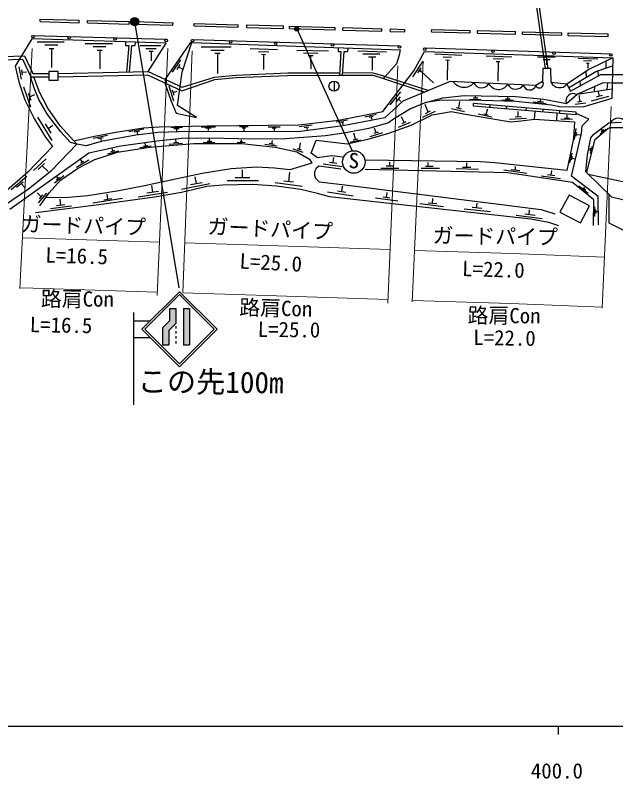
# Model space of a CAD drawing. Units: millimetres at full size, sheet at 1:1000; details may follow other scales. Extents: x 40000 to 680000, y 20000 to 380000.
# Drawn here: x 402972 to 474890, y 198715 to 290210 of the extents above; entities that cross this region are included whole.
import ezdxf
from ezdxf.enums import TextEntityAlignment as Align

# ---------------------------------------------------------------- set-up
doc = ezdxf.new("R2010")
doc.units = ezdxf.units.MM
doc.header["$LTSCALE"] = 1000
for name, color, linetype, lineweight in [('M-BGD', 7, 'Continuous', 25), ('M-BGD-EXST', 7, 'Continuous', 25), ('M-STR-HTXT', 7, 'Continuous', 13), ('M-STR-STRC', 7, 'Continuous', 25), ('M-TTL-BAND', 7, 'Continuous', 25)]:
    doc.layers.add(name, color=color, linetype=linetype, lineweight=lineweight)
doc.styles.add('ＭＳ ゴシック', font='')
doc.styles.get('ＭＳ ゴシック').set_extended_font_data('MS Gothic')

msp = doc.modelspace()

# ---------------------------------------------------------------- hatches: boundary and pattern name
at = {"layer": 'M-BGD-EXST'}
msp.add_hatch(color=256, dxfattribs=at).paths.add_polyline_path([(436940, 288580, 1), (436440, 288580, 1)])
at = {"layer": 'M-STR-STRC'}
for points in [[(416771, 289444, 1), (417771, 289444, 1)], [(421436, 253572), (421436, 255083), (422186, 255083), (422186, 253761), (422186, 253561), (422186, 253261), (421353, 252428), (421353, 250720), (420603, 250720), (420603, 252739)], [(423103, 255083), (423853, 255083), (423853, 250720), (423103, 250720)]]:
    msp.add_hatch(color=256, dxfattribs=at).paths.add_polyline_path(points)

# ---------------------------------------------------------------- linework, layer by layer
at = {"layer": 'M-BGD'}
for p, q in [((466490, 283835), (463693, 303668)), ((466793, 283831), (463996, 303668)), ((405036, 287795), (421055, 287330)), ((424195, 287316), (448984, 286556)), ((405588, 287011), (408842, 287011)), ((406526, 286668), (408063, 286668)), ((411359, 286814), (414612, 286814)), ((412297, 286472), (413833, 286472)), ((417946, 286602), (420410, 286602)), ((425241, 286439), (428821, 286439)), ((407017, 286241), (407604, 286241)), ((407310, 286241), (407310, 283970)), ((412788, 286045), (413375, 286045)), ((413081, 286045), (413081, 283773)), ((418610, 286241), (419838, 286241)), ((418989, 285913), (419477, 285913)), ((419233, 285913), (419233, 284762)), ((426383, 286046), (427997, 286046)), ((426882, 285686), (427521, 285686)), ((427201, 285686), (427201, 283226)), ((431106, 286228), (434360, 286111)), ((432123, 285884), (433325, 285842)), ((432468, 285539), (432956, 285522)), ((432712, 285531), (432720, 283699)), ((436677, 286038), (440478, 285949)), ((437500, 285723), (439201, 285672)), ((443983, 285934), (447449, 285840)), ((444595, 285592), (446619, 285581)), ((452010, 286298), (474330, 285602)), ((453221, 285590), (456438, 285440)), ((421814, 283378), (422807, 284873)), ((438052, 285385), (438648, 285377)), ((438350, 285381), (438361, 283788)), ((445259, 285229), (446162, 285229)), ((445711, 285229), (445718, 283649)), ((450575, 282851), (451828, 284705)), ((454232, 285237), (455227, 285188)), ((454484, 284859), (454988, 284845)), ((454736, 284852), (454687, 282430)), ((459374, 285337), (462452, 285230)), ((460216, 285027), (461452, 284989)), ((460577, 284672), (461027, 284666)), ((460802, 284669), (460785, 282332)), ((465516, 285245), (467628, 285212)), ((466182, 284908), (467053, 284892)), ((466617, 284900), (466601, 284251)), ((470405, 285069), (472761, 285004)), ((471036, 284772), (472000, 284754)), ((473731, 283875), (473731, 284722)), ((403410, 284046), (403672, 282540)), ((403699, 283668), (403780, 283081)), ((422348, 283729), (422703, 284305)), ((422525, 284017), (422974, 283771)), ((451184, 283294), (451584, 283904)), ((471397, 284485), (471722, 284475)), ((471560, 284480), (471564, 283863)), ((403739, 283374), (404312, 283442)), ((447264, 282873), (452515, 281202)), ((451467, 283417), (451597, 283620)), ((451532, 283519), (453076, 282099)), ((471376, 282792), (471353, 283479)), ((472813, 282959), (472803, 283558)), ((474479, 283095), (476479, 283126)), ((441147, 282311), (441147, 281111)), ((447090, 282633), (452027, 280999)), ((470661, 281781), (470634, 282354)), ((473871, 281318), (473930, 282121)), ((403954, 281639), (404809, 279226)), ((421955, 279920), (421393, 281701)), ((421996, 280614), (421817, 281216)), ((421890, 280969), (422368, 281104)), ((447873, 279488), (449147, 281048)), ((472351, 281076), (472397, 281687)), ((472943, 280534), (472833, 281033)), ((404521, 280864), (404833, 280017)), ((404677, 280440), (405321, 280696)), ((448599, 279827), (449126, 280454)), ((448863, 280141), (449147, 279891)), ((458724, 280088), (457380, 280134)), ((458382, 280261), (457826, 280279)), ((458104, 280270), (458109, 280565)), ((462646, 279984), (461251, 280042)), ((462241, 280140), (461685, 280158)), ((461963, 280149), (461957, 280407)), ((465880, 279839), (465908, 280201)), ((470579, 279864), (470560, 280595)), ((471992, 279943), (474052, 280515)), ((472574, 280442), (473313, 280626)), ((452411, 278595), (452051, 279507)), ((455773, 279137), (456395, 278991)), ((456084, 279064), (456233, 279863)), ((457838, 279317), (457864, 279616)), ((470144, 278282), (457838, 279317)), ((470169, 278581), (457864, 279616)), ((459831, 279150), (459857, 279449)), ((461824, 278982), (461850, 279281)), ((464165, 278785), (464190, 279084)), ((466540, 279602), (465011, 279787)), ((466227, 279799), (465532, 279880)), ((470016, 279560), (471327, 279717)), ((470317, 279828), (470842, 279901)), ((444846, 278042), (446201, 278361)), ((451741, 278014), (453299, 278706)), ((452101, 278439), (452722, 278750)), ((455208, 279038), (456766, 278667)), ((458399, 278407), (460050, 278036)), ((459109, 278416), (459621, 278292)), ((459365, 278354), (459571, 279010)), ((463218, 278064), (463195, 278665)), ((465159, 277762), (465237, 278695)), ((466158, 278618), (466183, 278917)), ((467820, 277585), (467894, 278471)), ((468151, 278450), (468176, 278749)), ((469065, 277865), (469088, 278286)), ((470144, 278282), (470169, 278581)), ((405632, 278002), (407338, 275219)), ((441407, 277440), (442754, 277679)), ((441961, 277357), (442327, 277440)), ((442144, 277398), (442223, 277073)), ((445363, 278004), (445841, 278103)), ((445602, 278054), (445675, 277749)), ((448876, 276818), (450297, 277386)), ((449556, 277359), (449214, 278025)), ((449311, 277253), (449800, 277466)), ((462170, 277743), (464192, 277882)), ((462850, 278031), (463587, 278097)), ((469723, 277713), (468325, 277773)), ((469365, 277848), (468764, 277881)), ((406540, 277184), (407249, 276087)), ((406894, 276636), (407468, 277035)), ((416564, 276299), (418379, 276606)), ((417201, 276236), (417884, 276361)), ((421645, 276797), (422983, 276812)), ((421964, 276627), (422592, 276632)), ((422278, 276629), (422278, 276318)), ((425243, 276856), (426968, 276856)), ((425752, 276729), (426420, 276729)), ((426086, 276729), (426089, 276397)), ((429820, 276867), (430866, 276878)), ((430146, 276713), (430534, 276724)), ((430340, 276718), (430346, 276359)), ((433246, 276821), (434682, 276821)), ((433741, 276699), (434218, 276703)), ((433980, 276701), (433977, 276326)), ((436982, 276877), (438539, 277081)), ((437591, 276750), (438114, 276830)), ((437856, 276791), (437923, 276469)), ((446203, 276164), (446005, 276662)), ((469942, 275330), (470136, 276645)), ((473013, 275981), (473752, 276559)), ((473156, 276273), (473456, 276505)), ((473306, 276389), (473194, 276549)), ((412291, 275476), (414034, 275836)), ((412863, 275426), (413512, 275570)), ((413188, 275498), (413242, 275174)), ((417543, 276299), (417600, 275980)), ((443433, 275279), (444019, 275407)), ((443726, 275343), (443511, 276099)), ((445481, 275673), (446988, 276151)), ((445941, 276088), (446465, 276240)), ((470163, 275735), (470217, 276145)), ((470190, 275940), (470613, 275866)), ((417899, 274348), (419250, 274544)), ((418339, 274531), (418844, 274603)), ((418591, 274567), (418548, 274859)), ((421419, 274749), (422986, 274889)), ((421980, 274955), (422516, 275004)), ((422248, 274979), (422210, 275360)), ((425484, 274972), (426870, 274972)), ((425948, 275105), (426521, 275105)), ((426235, 275105), (426235, 275389)), ((430524, 274923), (429560, 274970)), ((430191, 275044), (429901, 275060)), ((430046, 275052), (430056, 275292)), ((434333, 274503), (432859, 274721)), ((433980, 274708), (433384, 274823)), ((433682, 274766), (433769, 275201)), ((437004, 274129), (437147, 274915)), ((443087, 275005), (444304, 275279)), ((471876, 273641), (472095, 274523)), ((414064, 273596), (415365, 273983)), ((414425, 273870), (414895, 274009)), ((414660, 273939), (414597, 274218)), ((437435, 273751), (436265, 274145)), ((437272, 274039), (436790, 274201)), ((469402, 272515), (469656, 273694)), ((471896, 274138), (471717, 274185)), ((471848, 273949), (471943, 274327)), ((405140, 271612), (406664, 273002)), ((410320, 272009), (411778, 272881)), ((411009, 272619), (410801, 272964)), ((410823, 272508), (411196, 272731)), ((441057, 272557), (441139, 273173)), ((469606, 272891), (469712, 273308)), ((469659, 273099), (470083, 273003)), ((405729, 271728), (406487, 272429)), ((406187, 272151), (406905, 271488)), ((439850, 272411), (442122, 272098)), ((440612, 272625), (441502, 272490)), ((448906, 271854), (446761, 271854)), ((448273, 272115), (447404, 272115)), ((447839, 272115), (447839, 272599)), ((453780, 271852), (451583, 271852)), ((453037, 272089), (452109, 272089)), ((452429, 272089), (452429, 272553)), ((458439, 271746), (455765, 271818)), ((457547, 271951), (456533, 271971)), ((457040, 271961), (457046, 272534)), ((462886, 271630), (462891, 272098)), ((402465, 269319), (404361, 270940)), ((407672, 270109), (408768, 271012)), ((408092, 270648), (407936, 270833)), ((424659, 270053), (424517, 270863)), ((430190, 270780), (430190, 271672)), ((435728, 270265), (435858, 271407)), ((464234, 271264), (461477, 271630)), ((463390, 271559), (462382, 271702)), ((468284, 270589), (465970, 270911)), ((467594, 270972), (466729, 271102)), ((467162, 271037), (467242, 271623)), ((403109, 269604), (403903, 270246)), ((403665, 270054), (404135, 269581)), ((407909, 270499), (408274, 270796)), ((422896, 269385), (426291, 270059)), ((423961, 269929), (425356, 270177)), ((428346, 270394), (432123, 270394)), ((429298, 270780), (431082, 270780)), ((437325, 269707), (434119, 270109)), ((436313, 270200), (435144, 270330)), ((417698, 268448), (421194, 269020)), ((418734, 268912), (420139, 269141)), ((419436, 269026), (419345, 269792)), ((443458, 268541), (440364, 269012)), ((442569, 268975), (441575, 269126)), ((442072, 269050), (442176, 269722)), ((471582, 268842), (470469, 269730)), ((471259, 269255), (470940, 269506)), ((471073, 269402), (471206, 269576)), ((406065, 268435), (405590, 268910)), ((405746, 267718), (406748, 268904)), ((405856, 268197), (406273, 268672)), ((408410, 267464), (408354, 268152)), ((412268, 267734), (415832, 268285)), ((413566, 268077), (414547, 268258)), ((414057, 268168), (413969, 268769)), ((448773, 267930), (446128, 268275)), ((447841, 268286), (447036, 268401)), ((447439, 268344), (447519, 268965)), ((452939, 267659), (452984, 268263)), ((407198, 267050), (409716, 267357)), ((407913, 267404), (408908, 267524)), ((454274, 267271), (451425, 267594)), ((453457, 267610), (452421, 267708)), ((458205, 267110), (458277, 267676)), ((472392, 266102), (472379, 267247)), ((459910, 266643), (456737, 266985)), ((458862, 267049), (457714, 267156)), ((462980, 266257), (466099, 265857)), ((464007, 266414), (465258, 266248)), ((464530, 266344), (464574, 266873)), ((472527, 266459), (472513, 266938)), ((472520, 266699), (472729, 266682))]:
    msp.add_line(p, q, dxfattribs=at)
for points in [[(418883, 283476), (421059, 286886), (404957, 287375), (402945, 284125), (403391, 282243), (404124, 280077), (405266, 277769), (406592, 275621), (407439, 274492), (404460, 271404), (401631, 268935)], [(416178, 287034), (416172, 286592), (416586, 286588), (416304, 283418)], [(416671, 283426), (416942, 286572), (417343, 286572), (417356, 286999)], [(424106, 286929), (449066, 286087), (448960, 285417), (448631, 284370), (447264, 282873), (445853, 283288), (442173, 283310)], [(441639, 286338), (441650, 285879), (441972, 285872), (441799, 283021), (442152, 283017), (442357, 285855), (442813, 285850), (442828, 286298)], [(387056, 284840), (404081, 285360), (405094, 283241), (407000, 283241)], [(387056, 284440), (403832, 284952), (404842, 282841), (407000, 282841)], [(474528, 285115), (474408, 280231), (471051, 279247), (468357, 279211), (467214, 279443), (462936, 279880), (457532, 280054), (453724, 279982), (452148, 279738), (450328, 278986), (448284, 277776), (447679, 277317), (445312, 276633), (442324, 276080), (440118, 275771), (435365, 275409), (431460, 275362), (426212, 275484), (422934, 275432), (419933, 275133), (415632, 274529), (411800, 273677), (402333, 266924)], [(469244, 281532), (472493, 283453), (474504, 284138)], [(401797, 267549), (404549, 269412), (407294, 271608), (410339, 274763), (409566, 274965), (408420, 276240), (406829, 278335), (405800, 280121), (405266, 281385), (404958, 282345), (404842, 282841)], [(409977, 275155), (408331, 276971), (406851, 279077), (405831, 281061), (405212, 282841)], [(408103, 283234), (418883, 283476), (422943, 281598), (426828, 282808), (429421, 283041), (435619, 283296), (441798, 283317)], [(408112, 282834), (418799, 283074), (422915, 281171), (426891, 282514), (429445, 282746), (435560, 282994), (441799, 283021)], [(442152, 283017), (445852, 283012), (447090, 282633), (447264, 282873)], [(469030, 281942), (469459, 281123), (473122, 283128), (474479, 283095)], [(470264, 280744), (473407, 282134), (474454, 282108)], [(474454, 282108), (476428, 282131), (487274, 281687), (499856, 281175), (515306, 280709), (525174, 280154), (531910, 279584), (544869, 278053), (551703, 277048), (558477, 275894), (560267, 275428)], [(452148, 279738), (454184, 280326), (456741, 280591), (462878, 280476), (466297, 280166), (468985, 279639), (470264, 280744), (474437, 281408)], [(442175, 273191), (440875, 273345), (439169, 273136), (438400, 273681), (439029, 275246), (442706, 274812), (445189, 275367), (447579, 276035), (450373, 277036), (452903, 278266), (455218, 278675), (456665, 278401), (461358, 277590), (462327, 277448), (463576, 277566), (465159, 277762), (469940, 277445)], [(472826, 265113), (472797, 268498), (469604, 270910), (470776, 276031), (470888, 276952), (471659, 277741), (470156, 278432)], [(469940, 277445), (469819, 275438), (469046, 271623), (460404, 272524), (458648, 272660), (444927, 272840)], [(476188, 276725), (474239, 276726), (473972, 276631), (472356, 275261), (471408, 271356), (471293, 271441), (471493, 273495), (471916, 275541), (472285, 275969), (474056, 277304), (475565, 277391)], [(405923, 267363), (407013, 268921), (408386, 270467), (410417, 271845), (412498, 272923), (415201, 273808), (419056, 274410), (424342, 274850), (430089, 274844), (434116, 274405), (436712, 273824), (438225, 272963), (438489, 272499), (435840, 271676), (434022, 271881), (431863, 271986), (428819, 271791), (425347, 271257), (421598, 270450), (418441, 269758), (415375, 269154), (411675, 268566), (408859, 268330), (406617, 268354)], [(441953, 271785), (439339, 272140), (439028, 271836), (438818, 271436), (438796, 271043), (438944, 270705), (439387, 270249), (442106, 269919), (465980, 266940), (467615, 266396)], [(472240, 265003), (472253, 268108), (469702, 270165), (461981, 271332), (444881, 271731)], [(471408, 271356), (474384, 268464), (479361, 267257), (484657, 266167), (487766, 265627), (493252, 264728), (498324, 263940), (501443, 263462), (513287, 261967)], [(471601, 271169), (477401, 269912), (486022, 268111), (491465, 267040), (493722, 266639), (507635, 264414), (510033, 264061), (514696, 263409), (529917, 261352)], [(468066, 264984), (466882, 265384), (464708, 265770), (446016, 267870), (440619, 268467), (439172, 268855), (437192, 269324), (434262, 269709), (431429, 269928), (427816, 269862), (425928, 269700), (422886, 268987), (419644, 268417), (412996, 267484), (405374, 266531)], [(474075, 268764), (474070, 265322), (477403, 263674)]]:
    msp.add_lwpolyline(points, dxfattribs=at)
for points in [[(424693, 277976), (422421, 279414), (422970, 283389), (424106, 286929), (423903, 286908), (420913, 282537), (420926, 282003), (421646, 279906), (422237, 278486)], [(474528, 285115), (471769, 283755), (469030, 281942), (467156, 282170), (467120, 283827), (466147, 283839), (466135, 282266), (465306, 281773), (455055, 282260), (449397, 279903), (447235, 277920), (442221, 276959), (436859, 276233), (423777, 276299), (420101, 276160), (417431, 275844), (413245, 275067), (411455, 274553), (410339, 274763), (409977, 275155), (412448, 275713), (415030, 276201), (418335, 276708), (420189, 276854), (425969, 276958), (436944, 277064), (441667, 277654), (446979, 278693), (450716, 283534), (451968, 285870)], [(407000, 282452), (408103, 282452), (408103, 283472), (407000, 283472)], [(468195, 266595), (470662, 265328), (471755, 267375), (469324, 268631)]]:
    msp.add_lwpolyline(points, close=True, dxfattribs=at)
for centre, radius in [((405084, 287643), 150), ((409417, 287518), 150), ((414935, 287358), 150), ((421039, 287181), 150), ((424201, 287166), 150), ((428775, 287025), 150), ((434164, 286860), 150), ((440969, 286652), 150), ((448991, 286406), 150), ((452017, 286148), 150), ((460200, 285893), 150), ((467495, 285666), 150), ((474314, 285453), 150), ((441147, 281711), 600)]:
    msp.add_circle(centre, radius, dxfattribs=at)
for centre, radius, start, end in [((456712, 283170), 1589, 215.6774, 318.88356), ((458821, 282494), 984, 202.04167, 332.51928), ((460853, 282623), 1297, 206.6934, 327.86756), ((462912, 282453), 1092, 208.45625, 326.10471), ((464573, 282031), 777, 193.89297, 340.66798), ((465744, 281980), 484, 205.27995, 36.1445), ((468165, 282644), 1115, 205.19659, 320.91876), ((469787, 279960), 864, 59.85162, 201.80036), ((475215, 276772), 1094, 33.50354, 150.20701)]:
    msp.add_arc(centre, radius, start, end, dxfattribs=at)
at = {"layer": 'M-BGD-EXST'}
msp.add_line((436690, 288580), (443336, 273967), dxfattribs=at)
for centre, radius in [((436690, 288580), 250), ((443520, 272629), 1350)]:
    msp.add_circle(centre, radius, dxfattribs=at)
at = {"layer": 'M-STR-HTXT'}
for p, q in [((403508, 257463), (404996, 286215)), ((419962, 256625), (421239, 286284)), ((423040, 257001), (424146, 285955)), ((450523, 255850), (451828, 284705)), ((448782, 284155), (447579, 255707)), ((474353, 279273), (473274, 255094))]:
    msp.add_line(p, q, dxfattribs=at)
for points in [[(403821, 263524), (405265, 263491), (420238, 263029)], [(423267, 262935), (432019, 262665), (447851, 262138)], [(450803, 262039), (462487, 261650), (473547, 261214)], [(403511, 257530), (405103, 257493), (419979, 257034)], [(423038, 256940), (431826, 256668), (447598, 256143)], [(450532, 256045), (462269, 255654), (473279, 255220)]]:
    msp.add_lwpolyline(points, dxfattribs=at)
at = {"layer": 'M-STR-STRC'}
for p, q in [((405953, 289447), (405961, 289747)), ((405953, 289447), (410607, 289322)), ((405961, 289747), (410615, 289622)), ((410607, 289322), (410615, 289622)), ((411621, 289295), (411629, 289595)), ((411621, 289295), (416598, 289162)), ((411629, 289595), (416606, 289462)), ((416598, 289162), (416606, 289462)), ((417263, 289144), (417271, 289444)), ((417263, 289144), (421857, 289021)), ((417271, 289444), (421865, 289321)), ((417271, 289444), (422565, 257526)), ((421857, 289021), (421865, 289321)), ((424405, 288925), (424413, 289225)), ((424413, 289225), (429658, 289078)), ((424405, 288925), (429650, 288778)), ((429650, 288778), (429658, 289078)), ((430702, 288748), (430711, 289048)), ((430702, 288748), (435084, 288625)), ((430711, 289048), (435093, 288925)), ((435084, 288625), (435093, 288925)), ((435816, 288605), (435824, 288905)), ((435816, 288605), (441287, 288451)), ((435824, 288905), (441296, 288751)), ((441287, 288451), (441296, 288751)), ((442224, 288425), (442232, 288725)), ((442224, 288425), (446867, 288295)), ((442232, 288725), (446875, 288595)), ((446867, 288295), (446875, 288595)), ((447889, 288266), (447897, 288566)), ((447889, 288266), (449611, 288218)), ((447897, 288566), (449619, 288518)), ((449611, 288218), (449619, 288518)), ((452841, 288207), (452849, 288507)), ((452849, 288507), (457451, 288389)), ((457443, 288089), (457451, 288389)), ((458327, 288066), (458335, 288366)), ((458335, 288366), (462901, 288249)), ((462894, 287949), (462901, 288249)), ((463709, 287928), (463716, 288228)), ((463716, 288228), (468436, 288107)), ((452841, 288207), (457443, 288089)), ((458327, 288066), (462894, 287949)), ((463709, 287928), (468428, 287807)), ((468428, 287807), (468436, 288107)), ((469190, 287788), (469198, 288088)), ((469190, 287788), (473980, 287665)), ((469198, 288088), (473988, 287965)), ((473980, 287665), (473988, 287965)), ((418145, 252584), (422645, 257084)), ((418499, 252584), (422645, 256730)), ((427146, 252583), (422645, 257084)), ((426792, 252583), (422645, 256730)), ((417145, 254584), (417145, 243523)), ((421436, 255083), (421436, 253572)), ((421436, 255083), (422186, 255083)), ((422186, 255083), (422186, 253761)), ((423103, 255083), (423103, 250720)), ((423103, 255083), (423853, 255083)), ((423853, 255083), (423853, 250720)), ((417145, 253584), (419145, 253584)), ((420603, 252739), (421436, 253572)), ((422186, 253761), (422186, 253561)), ((422186, 253561), (422186, 253261)), ((418145, 252584), (422645, 248083)), ((418499, 252584), (422646, 248437)), ((420603, 252739), (420603, 250720)), ((421353, 252428), (422186, 253261)), ((422186, 252961), (422186, 252661)), ((422646, 248437), (426792, 252583)), ((422646, 248083), (427146, 252583)), ((421353, 252428), (421353, 250720)), ((422186, 252361), (422186, 252061)), ((422186, 251761), (422186, 251461)), ((417145, 251584), (419145, 251584)), ((420603, 250720), (421353, 250720)), ((422186, 251161), (422186, 250861)), ((423103, 250720), (423853, 250720))]:
    msp.add_line(p, q, dxfattribs=at)
msp.add_circle((417271, 289444), 500, dxfattribs=at)
at = {"layer": 'M-TTL-BAND'}
for p, q in [((40000, 205000), (579000, 205000)), ((468000, 205000), (468000, 204000))]:
    msp.add_line(p, q, dxfattribs=at)

# ---------------------------------------------------------------- texts
at = {"layer": 'M-BGD-EXST', "style": 'ＭＳ ゴシック'}
msp.add_text('S', height=1833, rotation=358.508, dxfattribs=at).set_placement((442865, 271337), align=Align.BOTTOM_LEFT)
at = {"layer": 'M-STR-HTXT', "style": 'ＭＳ ゴシック'}
for s, rotation, p in [('ガードパイプ', 358.432, (403577, 263759)), ('ガードパイプ', 357.525, (425951, 263471)), ('ガードパイプ', 359.146, (452938, 262379)), ('L=16.5', 358.319, (406547, 260028)), ('L=25.0', 357.047, (429769, 259306)), ('L=22.0', 358.177, (456460, 258413)), ('路肩Con', 359.77, (406034, 254765)), ('路肩Con', 358.591, (429769, 253754)), ('路肩Con', 359.554, (457136, 252793)), ('L=16.5', 358.974, (404689, 251693)), ('L=25.0', 359.298, (432000, 251126)), ('L=22.0', 358.952, (457802, 250159))]:
    msp.add_text(s, height=1833, rotation=rotation, dxfattribs=at).set_placement(p, align=Align.BOTTOM_LEFT)
at = {"layer": 'M-STR-STRC', "style": 'ＭＳ ゴシック'}
msp.add_text('この先100m', height=2566, rotation=359.36, dxfattribs=at).set_placement((417609, 244314), align=Align.BOTTOM_LEFT)
at = {"layer": 'M-TTL-BAND', "style": 'ＭＳ ゴシック'}
msp.add_text('400.0', height=1833, dxfattribs=at).set_placement((467844, 198195), align=Align.BOTTOM_CENTER)

doc.saveas('drawing.dxf')
